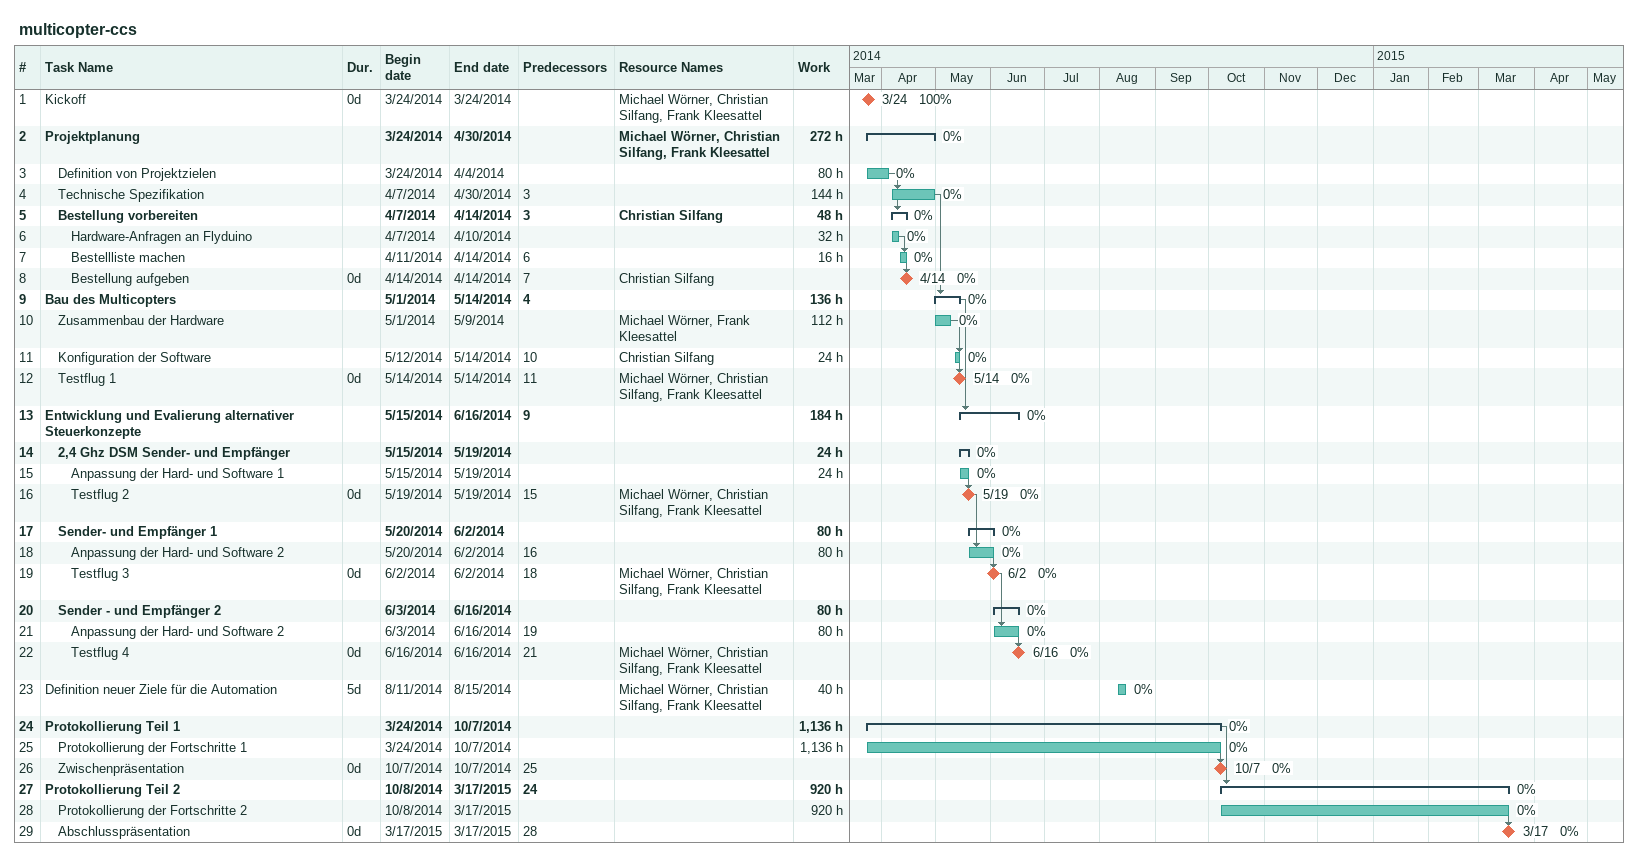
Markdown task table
multicopter-ccs

| ID | Level | Task | Duration | Start | Finish | Predecessors | Resources | % complete | Work (h) |
|---|---|---|---|---|---|---|---|---|---|
| 1 | 1 | Kickoff | 0d | 2014-03-24 | 2014-03-24 |  | Michael Wörner, Christian Silfang, Frank Kleesattel | 100 |  |
| 2 | 1 | **Projektplanung** |  | 2014-03-24 | 2014-04-30 |  | Michael Wörner, Christian Silfang, Frank Kleesattel | 0 | 272 |
| 3 | 2 | Definition von Projektzielen |  | 2014-03-24 | 2014-04-04 |  |  | 0 | 80 |
| 4 | 2 | Technische Spezifikation |  | 2014-04-07 | 2014-04-30 | 3 |  | 0 | 144 |
| 5 | 2 | **Bestellung vorbereiten** |  | 2014-04-07 | 2014-04-14 | 3 | Christian Silfang | 0 | 48 |
| 6 | 3 | Hardware-Anfragen an Flyduino |  | 2014-04-07 | 2014-04-10 |  |  | 0 | 32 |
| 7 | 3 | Bestellliste machen |  | 2014-04-11 | 2014-04-14 | 6 |  | 0 | 16 |
| 8 | 3 | Bestellung aufgeben | 0d | 2014-04-14 | 2014-04-14 | 7 | Christian Silfang | 0 |  |
| 9 | 1 | **Bau des Multicopters** |  | 2014-05-01 | 2014-05-14 | 4 |  | 0 | 136 |
| 10 | 2 | Zusammenbau der Hardware |  | 2014-05-01 | 2014-05-09 |  | Michael Wörner, Frank Kleesattel | 0 | 112 |
| 11 | 2 | Konfiguration der Software |  | 2014-05-12 | 2014-05-14 | 10 | Christian Silfang | 0 | 24 |
| 12 | 2 | Testflug 1 | 0d | 2014-05-14 | 2014-05-14 | 11 | Michael Wörner, Christian Silfang, Frank Kleesattel | 0 |  |
| 13 | 1 | **Entwicklung und Evalierung alternativer Steuerkonzepte** |  | 2014-05-15 | 2014-06-16 | 9 |  | 0 | 184 |
| 14 | 2 | **2,4 Ghz DSM Sender- und Empfänger** |  | 2014-05-15 | 2014-05-19 |  |  | 0 | 24 |
| 15 | 3 | Anpassung der Hard- und Software 1 |  | 2014-05-15 | 2014-05-19 |  |  | 0 | 24 |
| 16 | 3 | Testflug 2 | 0d | 2014-05-19 | 2014-05-19 | 15 | Michael Wörner, Christian Silfang, Frank Kleesattel | 0 |  |
| 17 | 2 | **Sender- und Empfänger 1** |  | 2014-05-20 | 2014-06-02 |  |  | 0 | 80 |
| 18 | 3 | Anpassung der Hard- und Software 2 |  | 2014-05-20 | 2014-06-02 | 16 |  | 0 | 80 |
| 19 | 3 | Testflug 3 | 0d | 2014-06-02 | 2014-06-02 | 18 | Michael Wörner, Christian Silfang, Frank Kleesattel | 0 |  |
| 20 | 2 | **Sender - und Empfänger 2** |  | 2014-06-03 | 2014-06-16 |  |  | 0 | 80 |
| 21 | 3 | Anpassung der Hard- und Software 2 |  | 2014-06-03 | 2014-06-16 | 19 |  | 0 | 80 |
| 22 | 3 | Testflug 4 | 0d | 2014-06-16 | 2014-06-16 | 21 | Michael Wörner, Christian Silfang, Frank Kleesattel | 0 |  |
| 23 | 1 | Definition neuer Ziele für die Automation | 5d | 2014-08-11 | 2014-08-15 |  | Michael Wörner, Christian Silfang, Frank Kleesattel | 0 | 40 |
| 24 | 1 | **Protokollierung Teil 1** |  | 2014-03-24 | 2014-10-07 |  |  | 0 | 1136 |
| 25 | 2 | Protokollierung der Fortschritte 1 |  | 2014-03-24 | 2014-10-07 |  |  | 0 | 1136 |
| 26 | 2 | Zwischenpräsentation | 0d | 2014-10-07 | 2014-10-07 | 25 |  | 0 |  |
| 27 | 1 | **Protokollierung Teil 2** |  | 2014-10-08 | 2015-03-17 | 24 |  | 0 | 920 |
| 28 | 2 | Protokollierung der Fortschritte 2 |  | 2014-10-08 | 2015-03-17 |  |  | 0 | 920 |
| 29 | 2 | Abschlusspräsentation | 0d | 2015-03-17 | 2015-03-17 | 28 |  | 0 |  |
